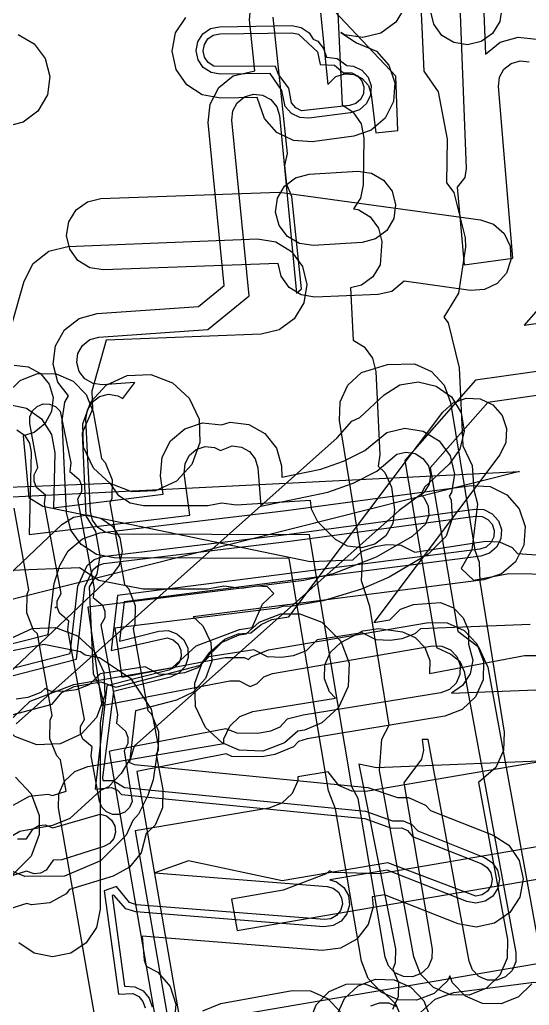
# Model space of a CAD drawing. Header units: metres. Extents: x -3943 to -3664, y 4962 to 6622.
# Drawn here: x -3850.53 to -3829.14, y 6086.34 to 6127.74 of the extents above; entities that cross this region are included whole.
import ezdxf

# ---------------------------------------------------------------- set-up
doc = ezdxf.new("R2010")
doc.units = ezdxf.units.M
doc.layers.add('AI_GREENING_EXCLUSIONS', color=1, linetype='Continuous')
doc.layers.add('AI_GREENING_REJECTED', color=6, linetype='Continuous')

msp = doc.modelspace()

# ---------------------------------------------------------------- linework, layer by layer
at = {"layer": 'AI_GREENING_EXCLUSIONS'}
for points in [[(-3876.499, 6113.086), (-3871.504, 6146.711), (-3869.87, 6114.002), (-3869.801, 6114.429), (-3869.508, 6106.761), (-3861.518, 6107.16), (-3829.558, 6108.757), (-3862.517, 6100.435), (-3866.364, 6074.531), (-3828.301, 6075.988), (-3861.355, 6068.051), (-3866.742, 6034.488), (-3867.966, 6066.464), (-3868.272, 6074.458), (-3908.243, 6072.929), (-3875.188, 6080.865), (-3871.044, 6106.684), (-3877.498, 6106.361), (-3909.458, 6104.764), (-3876.499, 6113.086)], [(-3837.659, 6126.166), (-3837.214, 6126.112), (-3836.802, 6125.808), (-3836.518, 6125.789), (-3836.168, 6125.617), (-3835.911, 6125.324), (-3835.785, 6124.954), (-3835.81, 6124.565), (-3835.983, 6124.215), (-3836.276, 6123.957), (-3836.645, 6123.832), (-3838.391, 6123.6), (-3838.78, 6123.626), (-3839.13, 6123.798), (-3839.388, 6124.091), (-3839.53, 6124.759), (-3840.016, 6125.473), (-3842.116, 6125.443), (-3842.499, 6125.514), (-3842.827, 6125.726), (-3843.048, 6126.047), (-3843.13, 6126.428), (-3843.059, 6126.812), (-3842.847, 6127.14), (-3842.526, 6127.361), (-3842.145, 6127.443), (-3839.111, 6127.487), (-3838.719, 6127.413), (-3838.388, 6127.192), (-3838.212, 6126.926), (-3838.026, 6126.83), (-3837.775, 6126.531), (-3837.659, 6126.166)], [(-3836.945, 6125.507), (-3836.596, 6125.499), (-3836.351, 6125.379), (-3836.17, 6125.174), (-3836.082, 6124.915), (-3836.1, 6124.642), (-3836.221, 6124.397), (-3836.426, 6124.217), (-3836.684, 6124.129), (-3838.703, 6123.915), (-3838.948, 6124.036), (-3839.128, 6124.241), (-3839.235, 6124.868), (-3839.67, 6125.436), (-3839.797, 6125.777), (-3842.389, 6125.792), (-3842.618, 6125.941), (-3842.773, 6126.166), (-3842.83, 6126.433), (-3842.781, 6126.701), (-3842.632, 6126.931), (-3842.407, 6127.086), (-3842.14, 6127.143), (-3839.106, 6127.187), (-3838.832, 6127.135), (-3838.038, 6126.387), (-3837.922, 6125.852), (-3837.315, 6125.829), (-3836.945, 6125.507)], [(-3835.13, 6118.88), (-3835.596, 6118.526), (-3836.162, 6118.377), (-3838.206, 6118.251), (-3838.786, 6118.33), (-3839.292, 6118.625), (-3839.646, 6119.091), (-3839.795, 6119.657), (-3839.716, 6120.236), (-3839.422, 6120.742), (-3838.956, 6121.096), (-3838.39, 6121.246), (-3836.346, 6121.371), (-3835.766, 6121.292), (-3835.26, 6120.998), (-3834.906, 6120.532), (-3834.757, 6119.966), (-3834.835, 6119.386), (-3835.13, 6118.88)], [(-3847.694, 6120.088), (-3847.125, 6120.223), (-3839.646, 6120.493), (-3831.192, 6119.337), (-3830.639, 6119.144), (-3830.202, 6118.755), (-3829.947, 6118.228), (-3829.913, 6117.644), (-3830.106, 6117.091), (-3830.495, 6116.654), (-3831.022, 6116.399), (-3831.606, 6116.365), (-3834.395, 6116.754), (-3834.92, 6116.326), (-3835.489, 6116.19), (-3838.139, 6116.086), (-3838.717, 6116.178), (-3839.216, 6116.484), (-3839.56, 6116.957), (-3839.688, 6117.489), (-3847.017, 6117.225), (-3847.594, 6117.318), (-3848.092, 6117.625), (-3848.435, 6118.1), (-3848.57, 6118.67), (-3848.476, 6119.247), (-3848.169, 6119.745), (-3847.694, 6120.088)], [(-3835.84, 6103.09), (-3836.184, 6104.166), (-3836.145, 6104.964), (-3837.111, 6110.9), (-3837.084, 6111.679), (-3836.76, 6112.389), (-3836.19, 6112.922), (-3835.09, 6113.255), (-3833.961, 6113.284), (-3833.251, 6112.961), (-3832.719, 6112.39), (-3832.446, 6111.659), (-3831.435, 6105.454), (-3831.248, 6104.946), (-3831.221, 6104.14), (-3830.191, 6097.812), (-3830.219, 6097.032), (-3830.542, 6096.322), (-3831.27, 6095.697), (-3830.059, 6089.092), (-3830.07, 6088.312), (-3830.38, 6087.596), (-3830.94, 6087.052), (-3831.665, 6086.764), (-3832.446, 6086.776), (-3833.162, 6087.085), (-3833.705, 6087.645), (-3833.993, 6088.371), (-3835.428, 6096.197), (-3835.327, 6097.513), (-3835.027, 6098.098), (-3835.84, 6103.09)], [(-3845.033, 6112.83), (-3844.116, 6112.489), (-3843.417, 6111.842), (-3843.008, 6110.96), (-3842.969, 6109.974), (-3843.31, 6109.057), (-3843.957, 6108.358), (-3844.839, 6107.949), (-3845.825, 6107.91), (-3846.742, 6108.251), (-3847.441, 6108.898), (-3847.85, 6109.78), (-3847.889, 6110.766), (-3847.548, 6111.683), (-3846.901, 6112.382), (-3846.019, 6112.791), (-3845.033, 6112.83)], [(-3849.832, 6108.093), (-3849.933, 6108.347), (-3849.929, 6108.62), (-3849.769, 6108.921), (-3850.111, 6110.778), (-3850.107, 6111.052), (-3849.999, 6111.302), (-3849.804, 6111.493), (-3849.55, 6111.594), (-3849.277, 6111.59), (-3849.026, 6111.482), (-3848.835, 6111.286), (-3848.383, 6109.126), (-3848.427, 6108.761), (-3848.04, 6108.429), (-3847.939, 6108.175), (-3847.943, 6107.902), (-3848.102, 6107.601), (-3847.409, 6103.838), (-3847.452, 6103.472), (-3847.065, 6103.141), (-3846.964, 6102.887), (-3846.968, 6102.614), (-3847.128, 6102.313), (-3846.435, 6098.549), (-3846.478, 6098.184), (-3846.091, 6097.853), (-3845.99, 6097.599), (-3845.994, 6097.326), (-3846.154, 6097.025), (-3845.815, 6094.895), (-3845.924, 6094.644), (-3846.119, 6094.453), (-3846.373, 6094.353), (-3846.646, 6094.356), (-3846.897, 6094.464), (-3847.087, 6094.66), (-3847.188, 6094.914), (-3847.54, 6096.821), (-3847.496, 6097.186), (-3847.883, 6097.517), (-3847.984, 6097.771), (-3847.98, 6098.044), (-3847.821, 6098.345), (-3848.514, 6102.109), (-3848.47, 6102.474), (-3848.858, 6102.805), (-3848.958, 6103.059), (-3848.955, 6103.332), (-3848.795, 6103.633), (-3849.488, 6107.397), (-3849.445, 6107.762), (-3849.832, 6108.093)], [(-3839.567, 6102.774), (-3838.775, 6102.774), (-3837.858, 6102.433), (-3837.052, 6101.627), (-3836.711, 6100.71), (-3836.75, 6099.724), (-3837.159, 6098.842), (-3837.858, 6098.195), (-3838.581, 6097.893), (-3838.866, 6097.854), (-3839.416, 6097.355), (-3840.333, 6097.014), (-3841.319, 6097.053), (-3842.042, 6097.355), (-3842.741, 6098.002), (-3843.15, 6098.884), (-3843.189, 6099.87), (-3842.848, 6100.787), (-3842.042, 6101.593), (-3841.319, 6101.895), (-3841.034, 6101.934), (-3840.484, 6102.433), (-3839.567, 6102.774)], [(-3849.029, 6102.2), (-3848.112, 6101.859), (-3847.413, 6101.212), (-3847.004, 6100.33), (-3846.965, 6099.344), (-3847.306, 6098.427), (-3847.953, 6097.728), (-3848.835, 6097.319), (-3849.821, 6097.28), (-3850.738, 6097.621), (-3851.437, 6098.268), (-3851.846, 6099.15), (-3851.885, 6100.136), (-3851.544, 6101.053), (-3850.897, 6101.752), (-3850.015, 6102.161), (-3849.029, 6102.2)]]:
    msp.add_lwpolyline(points, close=True, dxfattribs=at)
for points in [[(-3832.261, 6133.393), (-3831.798, 6121.487), (-3831.855, 6121.115), (-3832.164, 6120.697), (-3831.872, 6117.435), (-3829.829, 6117.724), (-3830.441, 6124.93), (-3830.398, 6125.318), (-3830.209, 6125.66), (-3829.905, 6125.903), (-3829.53, 6126.011), (-3829.142, 6125.968)], [(-3831.241, 6132.883), (-3830.984, 6126.286), (-3830.364, 6126.791), (-3829.614, 6127.008), (-3828.839, 6126.921)], [(-3837.317, 6130.997), (-3837.001, 6124.158), (-3836.545, 6123.869), (-3836.203, 6123.367), (-3836.088, 6122.771), (-3836.114, 6120.797), (-3836.227, 6120.245), (-3836.526, 6119.79), (-3836.327, 6119.76), (-3835.826, 6119.458), (-3835.478, 6118.987), (-3835.338, 6118.418), (-3835.407, 6117.44), (-3835.709, 6116.939), (-3836.18, 6116.592), (-3836.645, 6116.477), (-3836.543, 6114.279), (-3836.069, 6113.992), (-3835.722, 6113.521), (-3835.581, 6112.953), (-3835.419, 6109.463), (-3835.492, 6108.985), (-3835.214, 6108.72), (-3834.922, 6108.094), (-3834.805, 6107.149), (-3834.878, 6106.568), (-3835.167, 6106.059), (-3835.629, 6105.7), (-3836.193, 6105.545), (-3836.774, 6105.618), (-3837.283, 6105.907), (-3838.024, 6106.648), (-3838.29, 6107.179), (-3838.334, 6107.542), (-3841.445, 6107.338), (-3842.05, 6107.43), (-3842.636, 6107.31), (-3845.342, 6107.317), (-3845.901, 6107.427), (-3846.378, 6107.737), (-3846.72, 6108.26), (-3851, 6108.09)], [(-3837.912, 6128.046), (-3837.593, 6125.021), (-3837.261, 6125.348), (-3836.891, 6125.47), (-3836.502, 6125.441), (-3836.153, 6125.266), (-3835.899, 6124.97), (-3835.777, 6124.6), (-3835.579, 6122.987), (-3834.662, 6123.076), (-3834.751, 6125.369), (-3839.908, 6130.857)], [(-3833.762, 6129.879), (-3833.563, 6125.579), (-3832.972, 6124.712), (-3832.588, 6122.725), (-3832.613, 6120.884), (-3832.31, 6120.474), (-3831.841, 6118.58), (-3831.823, 6118.181), (-3832.115, 6116.252), (-3832.724, 6115.241), (-3832.553, 6115.009), (-3832.085, 6113.115), (-3831.933, 6109.83), (-3831.544, 6109.011), (-3831.474, 6107.983), (-3831.314, 6107.4), (-3831.556, 6105.464), (-3831.999, 6104.686), (-3831.478, 6104.19), (-3830.003, 6104.471), (-3828.029, 6104.45)], [(-3829.042, 6087.234), (-3829.602, 6086.69), (-3830.328, 6086.402), (-3831.108, 6086.414), (-3831.824, 6086.723), (-3832.368, 6087.283), (-3832.483, 6087.572), (-3832.576, 6087.363), (-3833.143, 6086.827), (-3833.872, 6086.548), (-3834.652, 6086.57), (-3835.365, 6086.888), (-3835.901, 6087.455), (-3836.18, 6088.184), (-3837.272, 6094.588), (-3837.572, 6095.342), (-3839.222, 6105.099), (-3846.576, 6105.13), (-3847.316, 6105.275), (-3847.95, 6105.685), (-3848.387, 6106.3), (-3848.565, 6107.034), (-3848.751, 6110.905), (-3848.636, 6111.677), (-3848.483, 6111.932), (-3848.93, 6112.51), (-3849.135, 6113.262), (-3849.037, 6114.037), (-3848.649, 6114.714), (-3848.032, 6115.192), (-3847.279, 6115.397), (-3843.03, 6115.693), (-3841.956, 6116.576), (-3842.619, 6123.42), (-3842.541, 6124.196), (-3842.172, 6124.884), (-3841.568, 6125.378), (-3840.67, 6125.588), (-3840.895, 6127.732), (-3840.824, 6128.509)], [(-3834.344, 6128.307), (-3834.747, 6127.639), (-3835.374, 6127.176), (-3836.132, 6126.988), (-3836.904, 6127.105), (-3837.05, 6127.193), (-3836.394, 6126.764), (-3835.56, 6126.411), (-3835.045, 6125.824), (-3834.794, 6125.086), (-3834.844, 6124.307), (-3835.189, 6123.607), (-3835.775, 6123.092), (-3836.514, 6122.84), (-3838.26, 6122.609), (-3839.038, 6122.66), (-3839.739, 6123.004), (-3840.254, 6123.59), (-3840.564, 6124.465), (-3842.101, 6124.443), (-3842.869, 6124.584), (-3843.524, 6125.008), (-3843.967, 6125.651), (-3844.13, 6126.414), (-3843.989, 6127.181), (-3843.565, 6127.836)], [(-3830.293, 6128.237), (-3830.385, 6127.659), (-3830.691, 6127.161), (-3831.165, 6126.817), (-3831.735, 6126.682), (-3832.312, 6126.774), (-3832.811, 6127.08), (-3833.155, 6127.554), (-3833.29, 6128.124)], [(-3821.881, 6113.944), (-3831.395, 6112.594), (-3834.37, 6109.214), (-3833.044, 6101.369), (-3832.432, 6101.081), (-3832.065, 6100.787), (-3831.874, 6100.357), (-3829.705, 6088.55), (-3829.711, 6088.16), (-3829.866, 6087.802), (-3830.146, 6087.53), (-3830.508, 6087.386), (-3830.898, 6087.392), (-3831.257, 6087.546), (-3831.528, 6087.826), (-3831.672, 6088.189), (-3833.384, 6097.507), (-3833.643, 6097.506), (-3833.586, 6097.058), (-3833.67, 6096.677), (-3834.416, 6095.686), (-3833.222, 6088.688), (-3833.233, 6088.298), (-3833.392, 6087.941), (-3833.676, 6087.673), (-3834.04, 6087.534), (-3834.43, 6087.545), (-3834.786, 6087.704), (-3835.055, 6087.987), (-3835.194, 6088.352), (-3836.331, 6095.02), (-3836.586, 6095.509), (-3838.376, 6106.096), (-3846.572, 6106.13), (-3846.942, 6106.203), (-3847.259, 6106.407), (-3847.477, 6106.715), (-3847.566, 6107.082), (-3847.752, 6110.953), (-3847.694, 6111.339), (-3847.493, 6111.674), (-3847.18, 6111.906), (-3846.801, 6112), (-3846.415, 6111.942), (-3846.209, 6111.819), (-3845.696, 6112.5), (-3847.07, 6112.404), (-3847.457, 6112.453), (-3847.796, 6112.647), (-3848.035, 6112.956), (-3848.138, 6113.332), (-3848.088, 6113.719), (-3847.895, 6114.058), (-3847.586, 6114.297), (-3847.21, 6114.399), (-3842.642, 6114.718), (-3840.909, 6116.142), (-3841.624, 6123.516), (-3841.585, 6123.905), (-3841.4, 6124.248), (-3841.098, 6124.496), (-3840.725, 6124.608), (-3840.337, 6124.569), (-3839.993, 6124.385), (-3839.746, 6124.083), (-3839.633, 6123.709), (-3838.91, 6116.252), (-3838.7, 6116.428), (-3839.109, 6120.313), (-3839.327, 6120.815), (-3839.404, 6121.612), (-3839.299, 6122.123), (-3839.901, 6127.837)], [(-3850.606, 6127.121), (-3849.933, 6126.726), (-3849.462, 6126.104), (-3849.266, 6125.348), (-3849.373, 6124.575), (-3849.768, 6123.902), (-3850.391, 6123.432), (-3851.146, 6123.235)], [(-3851.357, 6113.217), (-3850.354, 6116.758), (-3849.966, 6117.493), (-3849.314, 6118.007), (-3848.509, 6118.212), (-3840.559, 6118.528), (-3839.788, 6118.406), (-3839.122, 6117.999), (-3838.663, 6117.368), (-3838.481, 6116.609), (-3838.603, 6115.838), (-3839.01, 6115.173), (-3839.641, 6114.714), (-3840.4, 6114.531), (-3846.9, 6114.273), (-3847.508, 6112.127), (-3847.476, 6111.375), (-3847.912, 6110.367), (-3847.753, 6106.902), (-3847.359, 6106.234), (-3847.175, 6105.219), (-3847.291, 6104.448), (-3847.615, 6103.912), (-3847.447, 6100.256), (-3847.218, 6099.801), (-3847.012, 6099.049), (-3847.156, 6098.192), (-3847.156, 6090.374), (-3847.308, 6089.609), (-3847.741, 6088.96), (-3848.39, 6088.527), (-3849.156, 6088.374), (-3849.921, 6088.527), (-3850.57, 6088.96)], [(-3828.489, 6115.895), (-3829.363, 6114.902), (-3822.162, 6115.924)], [(-3850.763, 6113.221), (-3850.181, 6113.16), (-3849.667, 6112.88), (-3849.299, 6112.425), (-3849.133, 6111.864), (-3849.195, 6111.282), (-3849.474, 6110.767), (-3849.93, 6110.4), (-3850.392, 6110.263), (-3850.157, 6107.661), (-3849.561, 6107.296), (-3838.347, 6104.971), (-3836.557, 6105.042), (-3836.16, 6105.408), (-3835.611, 6105.61), (-3835.117, 6105.688), (-3834.532, 6105.664), (-3833.951, 6105.365), (-3830.976, 6105.832), (-3830.391, 6105.808), (-3829.86, 6105.563), (-3829.633, 6105.317), (-3828.644, 6105.242)], [(-3821.74, 6112.954), (-3830.888, 6111.656), (-3833.304, 6108.91), (-3832.145, 6102.051), (-3831.273, 6101.397), (-3830.89, 6100.538), (-3828.722, 6088.731)], [(-3851.07, 6112.04), (-3850.51, 6112.584), (-3849.785, 6112.872), (-3849.005, 6112.861), (-3848.288, 6112.552), (-3847.744, 6111.993), (-3847.456, 6111.268), (-3847.106, 6109.298), (-3846.949, 6109.136), (-3846.66, 6108.411), (-3846.671, 6107.631), (-3846.752, 6107.444), (-3846.131, 6104.01), (-3845.974, 6103.848), (-3845.686, 6103.123), (-3845.697, 6102.343), (-3845.777, 6102.156), (-3845.157, 6098.721), (-3845, 6098.56), (-3844.712, 6097.835), (-3844.723, 6097.055), (-3844.803, 6096.868), (-3844.533, 6095.403), (-3844.544, 6094.623), (-3844.853, 6093.906), (-3845.224, 6093.545), (-3845.436, 6092.744), (-3845.924, 6092.135), (-3846.608, 6091.759), (-3848.44, 6091.193), (-3848.581, 6091.017), (-3849.265, 6090.641), (-3850.04, 6090.556), (-3850.235, 6090.613), (-3853.408, 6089.623)], [(-3850.679, 6098.161), (-3837.212, 6110.166), (-3836.591, 6110.877), (-3836.259, 6111.028), (-3835.241, 6111.982), (-3834.578, 6112.394), (-3833.808, 6112.522), (-3833.048, 6112.345), (-3832.414, 6111.89), (-3832.002, 6111.228), (-3831.874, 6110.458), (-3832.052, 6109.698), (-3832.506, 6109.063), (-3833.523, 6108.11), (-3833.694, 6107.79), (-3834.61, 6107.127), (-3845.73, 6097.214), (-3845.875, 6096.744), (-3846.271, 6096.076), (-3846.804, 6095.506), (-3847.136, 6095.355), (-3848.43, 6094.184), (-3849.154, 6093.894), (-3850.524, 6093.638), (-3850.841, 6093.46)], [(-3850.679, 6098.161), (-3837.212, 6110.166), (-3836.591, 6110.877), (-3836.259, 6111.028), (-3835.241, 6111.982), (-3834.578, 6112.394), (-3833.808, 6112.522), (-3833.048, 6112.345), (-3832.414, 6111.89), (-3832.002, 6111.228), (-3831.874, 6110.458), (-3832.052, 6109.698), (-3832.506, 6109.063), (-3833.523, 6108.11), (-3833.694, 6107.79), (-3834.61, 6107.127), (-3845.73, 6097.214), (-3845.875, 6096.744), (-3846.271, 6096.076), (-3846.804, 6095.506), (-3847.136, 6095.355), (-3848.43, 6094.184), (-3849.154, 6093.894), (-3850.524, 6093.638), (-3850.841, 6093.46)], [(-3852.045, 6098.235), (-3849.176, 6098.988), (-3848.77, 6099.477), (-3848.244, 6099.733), (-3847.123, 6099.926), (-3846.493, 6099.692), (-3842.943, 6100.623), (-3842.552, 6101.165), (-3841.925, 6101.718), (-3841.364, 6101.934), (-3840.828, 6101.984), (-3840.401, 6102.338), (-3839.948, 6102.545), (-3839.24, 6102.653), (-3832.777, 6111.255), (-3832.341, 6111.645), (-3831.789, 6111.839), (-3831.205, 6111.807), (-3830.677, 6111.553), (-3830.287, 6111.117), (-3830.093, 6110.565), (-3830.125, 6109.981), (-3830.379, 6109.453), (-3835.662, 6102.42), (-3834.999, 6102.527), (-3834.548, 6102.974), (-3833.999, 6103.177), (-3832.865, 6103.26), (-3832.326, 6103.032), (-3831.915, 6102.615), (-3831.695, 6102.073), (-3831.699, 6101.499), (-3831.512, 6100.827), (-3831.621, 6100.252), (-3831.942, 6099.763), (-3832.409, 6099.444), (-3828.159, 6099.613)], [(-3850.973, 6111.579), (-3850.255, 6111.42), (-3849.615, 6110.972), (-3849.196, 6110.314), (-3849.06, 6109.546), (-3849.111, 6107.227), (-3844.508, 6107.807), (-3844.618, 6108.576), (-3844.557, 6109.354), (-3844.202, 6110.049), (-3843.608, 6110.556), (-3842.866, 6110.796), (-3842.067, 6110.724), (-3841.694, 6110.829), (-3840.92, 6110.737), (-3840.239, 6110.355), (-3839.756, 6109.742), (-3839.545, 6108.99), (-3839.527, 6108.524), (-3837.888, 6108.855), (-3836.941, 6109.193), (-3836.05, 6109.645), (-3835.121, 6110.39), (-3834.362, 6110.572), (-3833.592, 6110.45), (-3832.926, 6110.042), (-3832.468, 6109.41), (-3832.286, 6108.651), (-3832.409, 6107.881), (-3832.504, 6107.726), (-3832.424, 6107.563), (-3832.375, 6106.784), (-3832.629, 6106.046), (-3833.381, 6105.281), (-3835.02, 6104.316), (-3836.186, 6103.811), (-3837.796, 6103.33), (-3839.147, 6103.083), (-3839.456, 6103.096), (-3839.71, 6103.012), (-3846.54, 6102.174), (-3846.242, 6100.113), (-3841.91, 6100.949), (-3841.108, 6100.94), (-3840.937, 6100.865), (-3840.816, 6100.979), (-3840.088, 6101.26), (-3833.374, 6102.42), (-3832.594, 6102.401), (-3831.881, 6102.084), (-3831.343, 6101.518), (-3831.063, 6100.79), (-3831.083, 6100.01), (-3831.399, 6099.297), (-3831.965, 6098.759), (-3832.693, 6098.479), (-3838.461, 6097.532), (-3838.838, 6097.417), (-3839.04, 6097.198), (-3839.824, 6096.87), (-3840.353, 6096.773), (-3841.631, 6096.791), (-3841.869, 6096.897), (-3845.617, 6096.161), (-3843.177, 6082.062)], [(-3850.657, 6110.504), (-3850.338, 6110.281), (-3850.128, 6109.952), (-3850.06, 6109.567), (-3850.135, 6106.113), (-3843.387, 6106.93), (-3843.625, 6108.693), (-3843.594, 6109.082), (-3843.417, 6109.43), (-3843.12, 6109.683), (-3842.749, 6109.803), (-3842.36, 6109.772), (-3842.102, 6109.64), (-3841.617, 6109.832), (-3841.229, 6109.786), (-3840.889, 6109.595), (-3840.648, 6109.288), (-3840.542, 6108.913), (-3840.417, 6107.309), (-3837.601, 6107.893), (-3836.542, 6108.272), (-3835.538, 6108.779), (-3834.703, 6109.482), (-3834.324, 6109.573), (-3833.938, 6109.512), (-3833.606, 6109.308), (-3833.376, 6108.992), (-3833.285, 6108.612), (-3833.347, 6108.227), (-3833.551, 6107.895), (-3833.683, 6107.765), (-3833.562, 6107.658), (-3833.391, 6107.307), (-3833.366, 6106.918), (-3833.493, 6106.549), (-3834.057, 6106.027), (-3835.571, 6105.16), (-3837.382, 6104.465), (-3838.604, 6104.181), (-3847.677, 6103.055), (-3847.082, 6098.933), (-3841.72, 6099.967), (-3841.32, 6099.962), (-3840.854, 6099.731), (-3840.571, 6099.852), (-3840.282, 6100.134), (-3839.918, 6100.274), (-3833.204, 6101.435), (-3832.814, 6101.425), (-3832.457, 6101.267), (-3832.188, 6100.984), (-3832.048, 6100.62), (-3832.058, 6100.23), (-3832.216, 6099.873), (-3832.499, 6099.604), (-3832.863, 6099.464), (-3838.631, 6098.518), (-3839.313, 6098.349), (-3839.613, 6098.017), (-3840.005, 6097.854), (-3840.534, 6097.756), (-3841.409, 6097.766), (-3841.888, 6097.948), (-3846.676, 6097.025), (-3846.778, 6097.003), (-3846.494, 6095.359), (-3846.493, 6095.357), (-3846.493, 6095.353), (-3843.989, 6080.854)], [(-3852.015, 6101.232), (-3849.335, 6101.911), (-3849.086, 6104.06), (-3848.847, 6104.803), (-3848.494, 6105.425), (-3847.905, 6105.936), (-3847.164, 6106.184), (-3839.353, 6107.121), (-3831.562, 6108.175), (-3830.784, 6108.122), (-3830.085, 6107.775), (-3829.572, 6107.187), (-3829.323, 6106.448), (-3829.375, 6105.669), (-3829.722, 6104.97), (-3830.31, 6104.457), (-3831.05, 6104.208), (-3843.251, 6102.647), (-3842.845, 6102.281), (-3842.51, 6101.576), (-3842.469, 6100.797), (-3842.73, 6100.062), (-3843.253, 6099.482), (-3843.957, 6099.146), (-3845.678, 6098.711), (-3845.928, 6096.54), (-3845.711, 6096.444), (-3835.92, 6095.48), (-3834.673, 6095.069), (-3834.212, 6095.057), (-3833.5, 6094.739), (-3833.295, 6094.523), (-3830.662, 6093.48), (-3830.006, 6093.057), (-3829.563, 6092.415), (-3829.398, 6091.652), (-3829.539, 6090.884), (-3829.962, 6090.229), (-3830.604, 6089.785), (-3831.367, 6089.621), (-3832.135, 6089.761), (-3835.215, 6090.982), (-3835.742, 6090.891), (-3835.693, 6090.475), (-3835.905, 6089.724), (-3836.388, 6089.111), (-3837.069, 6088.73), (-3837.844, 6088.639), (-3845.39, 6089.235), (-3845.313, 6088.229), (-3845.231, 6087.976), (-3844.733, 6087.723), (-3844.225, 6087.13), (-3843.983, 6086.388), (-3844.047, 6085.602)], [(-3851.77, 6100.262), (-3848.42, 6101.111), (-3848.093, 6103.945), (-3847.704, 6104.812), (-3847.409, 6105.068), (-3847.039, 6105.192), (-3839.228, 6106.129), (-3831.434, 6107.183), (-3831.045, 6107.157), (-3830.695, 6106.983), (-3830.439, 6106.69), (-3830.314, 6106.32), (-3830.341, 6105.93), (-3830.514, 6105.581), (-3830.808, 6105.324), (-3831.178, 6105.2), (-3846.156, 6103.287), (-3846.346, 6101.636), (-3844.694, 6102.055), (-3844.304, 6102.075), (-3843.937, 6101.944), (-3843.647, 6101.683), (-3843.479, 6101.331), (-3843.459, 6100.941), (-3843.589, 6100.573), (-3843.851, 6100.284), (-3844.203, 6100.116), (-3846.592, 6099.511), (-3847.058, 6095.906), (-3847.047, 6095.774), (-3846.617, 6095.772), (-3846.132, 6095.481), (-3836.018, 6094.485), (-3834.892, 6094.08), (-3834.433, 6094.082), (-3834.077, 6093.923), (-3833.826, 6093.658), (-3831.03, 6092.55), (-3830.702, 6092.339), (-3830.48, 6092.018), (-3830.398, 6091.636), (-3830.468, 6091.252), (-3830.68, 6090.925), (-3831.001, 6090.703), (-3831.383, 6090.621), (-3831.767, 6090.691), (-3835.107, 6092.015), (-3837.513, 6091.602), (-3837.232, 6091.523), (-3836.926, 6091.282), (-3836.735, 6090.941), (-3836.69, 6090.554), (-3836.796, 6090.178), (-3837.037, 6089.872), (-3837.378, 6089.681), (-3837.765, 6089.635), (-3845.655, 6090.259), (-3846.08, 6090.392), (-3846.587, 6090.965), (-3846.652, 6090.942), (-3846.134, 6087.137), (-3845.699, 6087.113), (-3845.351, 6086.936), (-3845.097, 6086.64), (-3844.976, 6086.269)], [(-3850.809, 6094.745), (-3850.125, 6095.12), (-3849.349, 6095.206), (-3849.154, 6095.149), (-3848.587, 6095.329), (-3848.817, 6096.649), (-3848.974, 6096.81), (-3849.263, 6097.535), (-3849.252, 6098.315), (-3849.171, 6098.502), (-3849.792, 6101.937), (-3849.949, 6102.098), (-3850.237, 6102.823), (-3850.226, 6103.604), (-3850.146, 6103.79), (-3850.766, 6107.225)], [(-3853.278, 6102.257), (-3848.765, 6106.525), (-3848.27, 6106.836), (-3847.693, 6106.934), (-3847.122, 6106.804), (-3846.645, 6106.466), (-3846.333, 6105.97), (-3846.235, 6105.393), (-3846.365, 6104.823), (-3846.704, 6104.345), (-3851.81, 6099.516)], [(-3851.696, 6099.971), (-3848.146, 6100.871), (-3847.795, 6103.911), (-3847.466, 6104.628), (-3847.26, 6104.807), (-3847.001, 6104.894), (-3839.19, 6105.832), (-3831.396, 6106.886), (-3831.123, 6106.867), (-3830.879, 6106.746), (-3830.699, 6106.54), (-3830.612, 6106.281), (-3830.63, 6106.009), (-3830.752, 6105.764), (-3830.958, 6105.585), (-3831.216, 6105.497), (-3846.427, 6103.556), (-3846.694, 6101.238), (-3844.348, 6101.778), (-3844.09, 6101.687), (-3843.887, 6101.504), (-3843.77, 6101.257), (-3843.756, 6100.984), (-3843.847, 6100.727), (-3844.03, 6100.524), (-3844.277, 6100.407), (-3846.872, 6099.749), (-3847.367, 6095.414), (-3846.682, 6095.479), (-3846.432, 6095.369), (-3846.264, 6095.192), (-3836.047, 6094.186), (-3834.924, 6093.771), (-3834.5, 6093.789), (-3834.25, 6093.678), (-3834.04, 6093.42), (-3831.14, 6092.272), (-3830.911, 6092.123), (-3830.756, 6091.899), (-3830.698, 6091.632), (-3830.747, 6091.363), (-3830.896, 6091.134), (-3831.12, 6090.978), (-3831.387, 6090.921), (-3835.075, 6092.324), (-3839.51, 6091.565), (-3843.451, 6092.407), (-3844.862, 6091.902), (-3837.631, 6091.33), (-3837.369, 6091.256), (-3837.154, 6091.087), (-3837.021, 6090.848), (-3836.989, 6090.577), (-3837.063, 6090.314), (-3837.232, 6090.1), (-3837.47, 6089.967), (-3837.742, 6089.935), (-3845.632, 6090.558), (-3845.929, 6090.651), (-3846.47, 6091.326), (-3846.989, 6091.14), (-3846.394, 6086.804), (-3845.78, 6086.824), (-3845.536, 6086.701), (-3845.359, 6086.493), (-3845.274, 6086.234)], [(-3851.508, 6097.766), (-3850.091, 6099.112), (-3848.266, 6099.811), (-3844.121, 6100.521), (-3843.133, 6101.442), (-3841.306, 6102.126), (-3840.777, 6102.212), (-3840.345, 6103.186), (-3839.868, 6103.639), (-3840.138, 6103.913), (-3840.564, 6103.936), (-3841.225, 6103.845), (-3841.963, 6103.944), (-3842.645, 6103.81), (-3845.351, 6103.817), (-3847.214, 6104.183), (-3848.02, 6104.706), (-3850.861, 6104.593)], [(-3829.103, 6102.336), (-3833.714, 6102.153), (-3833.947, 6101.938), (-3834.496, 6101.736), (-3834.99, 6101.658), (-3835.575, 6101.682), (-3836.155, 6101.981), (-3838.043, 6101.685), (-3838.504, 6101.222), (-3839.054, 6101.02), (-3839.548, 6100.942), (-3840.132, 6100.966), (-3840.713, 6101.265), (-3842.601, 6100.969), (-3843.062, 6100.506), (-3843.611, 6100.304), (-3844.105, 6100.226), (-3844.69, 6100.25), (-3845.271, 6100.549), (-3847.159, 6100.253), (-3847.619, 6099.79), (-3848.169, 6099.588), (-3848.663, 6099.51), (-3849.248, 6099.534), (-3849.47, 6099.637), (-3849.646, 6099.474), (-3850.195, 6099.271), (-3850.689, 6099.192)], [(-3846.957, 6083.453), (-3848.901, 6094.626), (-3848.886, 6095.212), (-3848.649, 6095.748), (-3848.223, 6096.152), (-3847.676, 6096.362), (-3841.968, 6097.338), (-3841.961, 6097.535), (-3841.719, 6098.067), (-3841.291, 6098.466), (-3840.743, 6098.672), (-3837.274, 6099.237), (-3837.527, 6099.502), (-3837.737, 6100.048), (-3837.722, 6100.634), (-3837.485, 6101.168), (-3837.061, 6101.572), (-3836.137, 6102.067), (-3835.453, 6102.165), (-3834.463, 6102.022), (-3833.927, 6101.785), (-3833.523, 6101.361), (-3833.312, 6100.816), (-3833.325, 6100.277), (-3829.349, 6101.033), (-3828.757, 6101.026)], [(-3851.049, 6101.196), (-3849.518, 6101.501), (-3847.988, 6101.196), (-3847.789, 6101.063), (-3847.186, 6100.943), (-3845.888, 6100.076), (-3845.021, 6098.779), (-3844.716, 6097.248), (-3844.938, 6095.807), (-3845.15, 6095.152), (-3845.542, 6094.362), (-3845.791, 6094.095), (-3846.063, 6093.482), (-3847.144, 6092.402), (-3848.652, 6091.755), (-3850.313, 6091.739), (-3851.835, 6092.359)], [(-3822.98, 6097.544), (-3836.01, 6095.314), (-3836.598, 6095.331), (-3837.135, 6095.572), (-3837.591, 6096.146), (-3838.856, 6095.939), (-3838.862, 6095.757), (-3839.102, 6095.227), (-3839.526, 6094.827), (-3840.07, 6094.619), (-3845.687, 6093.658), (-3844.258, 6085.441), (-3812.935, 6090.806)], [(-3828.04, 6096.616), (-3835.553, 6096.317), (-3836.303, 6096.463), (-3834.763, 6088.703), (-3834.767, 6088.118), (-3834.878, 6087.853), (-3834.639, 6087.282), (-3834.65, 6086.697), (-3834.884, 6086.16)], [(-3850.705, 6095.918), (-3850.058, 6095.219), (-3849.717, 6094.302), (-3849.717, 6093.51), (-3850.058, 6092.593), (-3850.864, 6091.787)], [(-3850.621, 6093.322), (-3850.253, 6093.324), (-3849.972, 6093.749), (-3849.733, 6093.881), (-3849.461, 6093.911), (-3849.143, 6093.79), (-3847.15, 6094.363), (-3846.888, 6094.287), (-3846.675, 6094.116), (-3846.544, 6093.877), (-3846.514, 6093.605), (-3846.59, 6093.343), (-3846.761, 6093.13), (-3847, 6092.999), (-3848.769, 6092.44), (-3849.136, 6092.438), (-3849.417, 6092.012), (-3849.657, 6091.881), (-3849.928, 6091.851), (-3850.247, 6091.972), (-3853.736, 6090.869)], [(-3822.39, 6094.094), (-3835.42, 6091.864), (-3837.38, 6091.919), (-3837.533, 6091.988), (-3837.666, 6091.862), (-3839.48, 6091.17), (-3841.638, 6090.8), (-3841.408, 6089.48), (-3813.526, 6094.256)], [(-3837.215, 6085.902), (-3836.897, 6086.615), (-3836.331, 6087.152), (-3835.602, 6087.431), (-3834.822, 6087.41), (-3834.109, 6087.092), (-3833.573, 6086.526), (-3833.293, 6085.797)], [(-3833.703, 6086.026), (-3833.098, 6086.598), (-3832.312, 6086.873), (-3828.947, 6087.305), (-3828.169, 6087.251), (-3827.47, 6086.904), (-3826.957, 6086.315)], [(-3842.85, 6086.105), (-3842.089, 6086.413), (-3839.103, 6086.95), (-3838.323, 6086.936), (-3837.607, 6086.624), (-3837.066, 6086.063)], [(-3838.374, 6085.623), (-3838.086, 6086.349), (-3837.543, 6086.909), (-3836.827, 6087.219), (-3836.047, 6087.231), (-3835.321, 6086.944), (-3834.761, 6086.401), (-3834.451, 6085.685)], [(-3835.798, 6086.306), (-3835.433, 6086.445), (-3835.043, 6086.435), (-3834.687, 6086.276)]]:
    msp.add_lwpolyline(points, dxfattribs=at)
at = {"layer": 'AI_GREENING_REJECTED'}
msp.add_point((-3849.03, 6103.04), dxfattribs=at)

doc.saveas('drawing.dxf')
